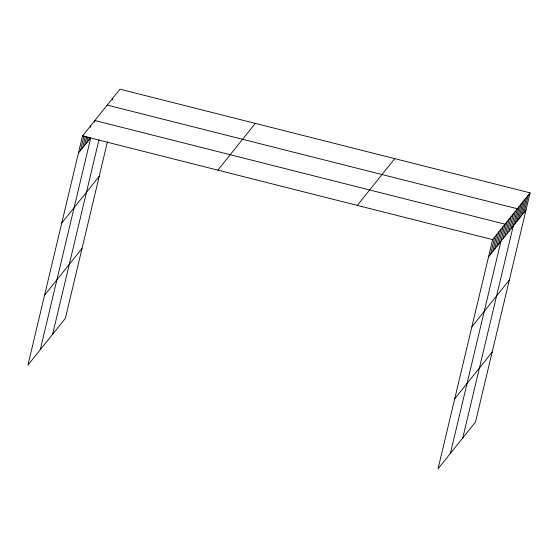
<?xml version="1.0" encoding="UTF-8"?>
<svg xmlns="http://www.w3.org/2000/svg" width="558" height="558" viewBox="0 0 558 558"><rect width="100%" height="100%" fill="white"/><g stroke="black" fill="none" stroke-linecap="round" stroke-linejoin="round"><path stroke-width="0.84" d="M530.1 192.852L492.637 239.612L438.037 468.811L475.493 422.057L530.1 192.852L119.963 89.189L82.507 135.943L27.9 365.148L65.363 318.388L107.429 141.816M80.457 150.618L83.979 135.838M82.514 148.051L85.255 136.55M84.579 145.478L86.727 136.445M86.636 142.904L88.004 137.156M90.354 127.301L90.745 125.662M88.694 140.337L89.287 137.868M40.26 349.72L90.759 137.763L78.392 153.192M94.476 122.16L94.867 120.514L505.004 224.176L450.397 453.382M52.626 334.291L99.003 139.612M112.297 99.917L112.688 98.271M490.594 254.281L494.702 237.038M492.651 251.714L496.76 234.465M494.709 249.14L498.824 231.891M496.773 246.566L500.882 229.324M498.831 243.999L502.939 226.75M502.953 238.852L507.062 221.61M505.011 236.285L509.119 219.036M507.076 233.711L511.184 216.462M509.133 231.138L513.241 213.895M511.198 228.564L515.306 211.322M462.756 437.953L517.364 208.748L107.227 105.085M515.076 223.723L519.184 206.481M516.896 221.456L521.005 204.207M518.717 219.182L522.825 201.933M520.53 216.909L524.639 199.666M522.351 214.642L526.459 197.393M524.171 212.368L528.28 195.126M61.729 223.137L99.191 176.377M44.563 295.203L82.026 248.443M217.85 170.155L255.306 123.395M357.294 205.4L394.757 158.639M488.529 256.854L525.992 210.101M471.866 326.8L509.328 280.046M454.7 398.865L492.163 352.105M82.507 135.943L492.637 239.612"/></g></svg>
